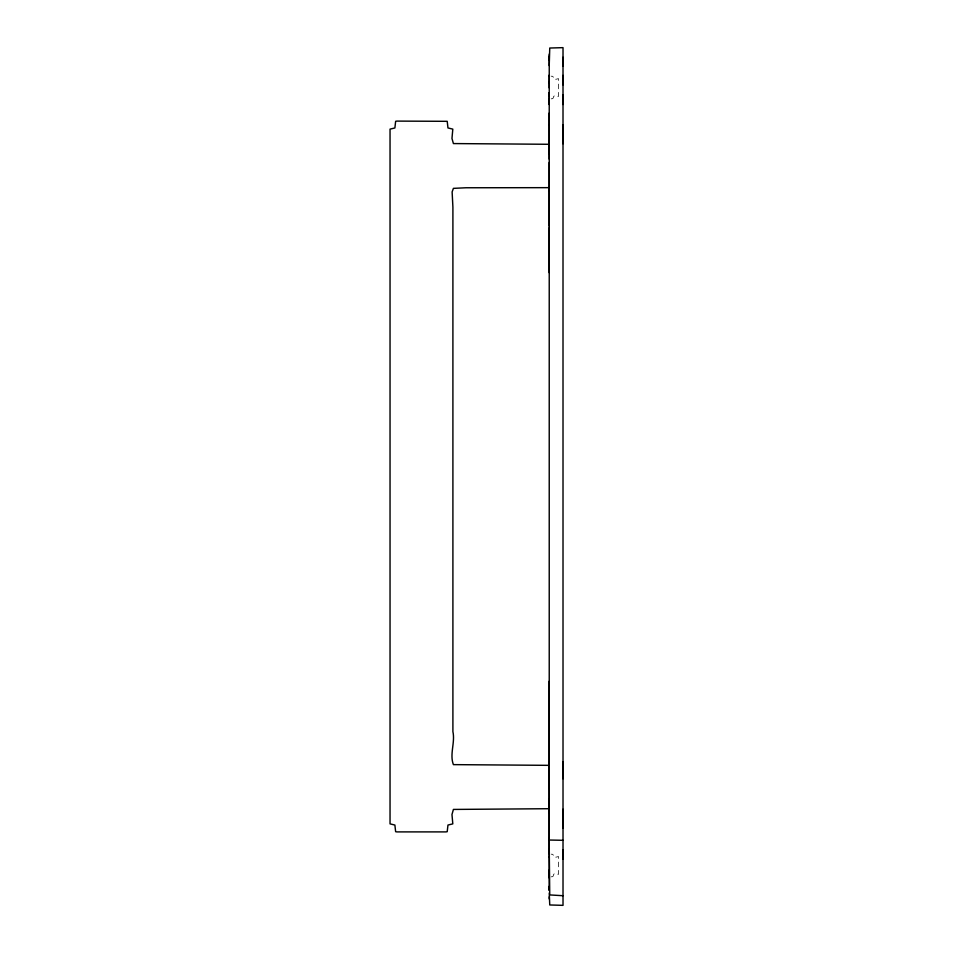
<?xml version="1.0" encoding="UTF-8"?>
<svg xmlns="http://www.w3.org/2000/svg" width="953" height="953" viewBox="0 0 953 953"><rect width="100%" height="100%" fill="white"/><g stroke="black" fill="none" stroke-linecap="round" stroke-linejoin="round"><path stroke-width="0.71" stroke-dasharray="4.76 3.57" d="M551.191 98.826C555.551 99.112 550.596 94.002 558.506 96.444L558.506 78.634C550.536 81.124 555.611 75.835 551.191 76.192M551.191 876.808C555.611 877.165 550.536 871.876 558.506 874.366L558.506 856.556C550.608 859.01 555.563 853.817 551.191 854.174"/><path stroke-width="1.43" d="M549.238 159.151L549.262 140.567L548.618 144.284L453.414 143.569L451.972 138.471L452.806 129.131L447.97 127.952L447.207 121.317L396.889 121.102L395.638 121.317L394.887 127.952L390.039 129.131L390.039 823.868L394.887 825.048L395.638 831.683L396.889 831.898L445.968 831.898L447.207 831.683L447.97 825.048L452.806 823.868L451.972 814.529L453.414 809.431L548.618 808.716L549.226 810.312M549.262 99.362L549.262 104.163L549.262 92.62L549.25 94.168M549.238 857.033L549.226 890.578L549.238 886.373M549.226 848.623L549.226 809.24M549.226 778.744L549.226 857.212M549.226 776.898L549.226 681.252M549.226 272.689L549.226 227.481M549.226 226.111L549.226 191.362M549.226 124.962L549.262 191.362L549.226 188.396M549.226 124.724L549.226 113.026M549.238 104.496L549.226 95.788M549.25 87.914L549.262 75.025L549.369 76.097M549.226 65.59L549.75 48.031L563.02 47.65L563.009 66.222M563.009 124.998L563.02 905.35L549.75 904.969L549.238 892.985M549.238 799.198L549.238 813.159L549.238 808.811M549.238 771.334L549.226 788.5L549.226 162.475M549.238 780.352L549.262 761.638L549.226 764.604M563.009 859.046L563.009 849.754M563.009 828.181L563.009 809.252M563.009 778.744L563.009 761.638M563.009 104.52L563.009 94.8M563.009 84.841L563.009 75.37M549.262 99.422L549.262 102.984L549.285 100.089M549.333 853.602L549.262 850.016L549.738 894.927L563.009 895.713M549.262 837.604L549.226 840.034L563.009 840.296M549.25 870.994L549.262 869.982L549.262 877.975L549.369 876.903M549.226 763.746L548.618 765.342L453.402 764.628C449.411 754.288 455.32 742.47 452.901 731.594L452.901 207.123L452.127 191.934L453.402 188.372L465.946 187.765L548.618 187.658L549.226 189.254M549.238 886.385L549.262 888.72M549.25 82.006L549.262 83.018M549.285 852.911L549.262 848.837L549.262 853.638M549.226 896.844L549.238 898.941M549.226 56.144L549.226 60.432M549.226 142.771L549.238 153.802L549.226 104.377M549.238 787.071L549.262 809.764M563.009 57.287L563.009 143.748M549.238 54.059L549.238 95.967M549.262 812.432L549.226 809.466L549.262 812.432"/></g></svg>
